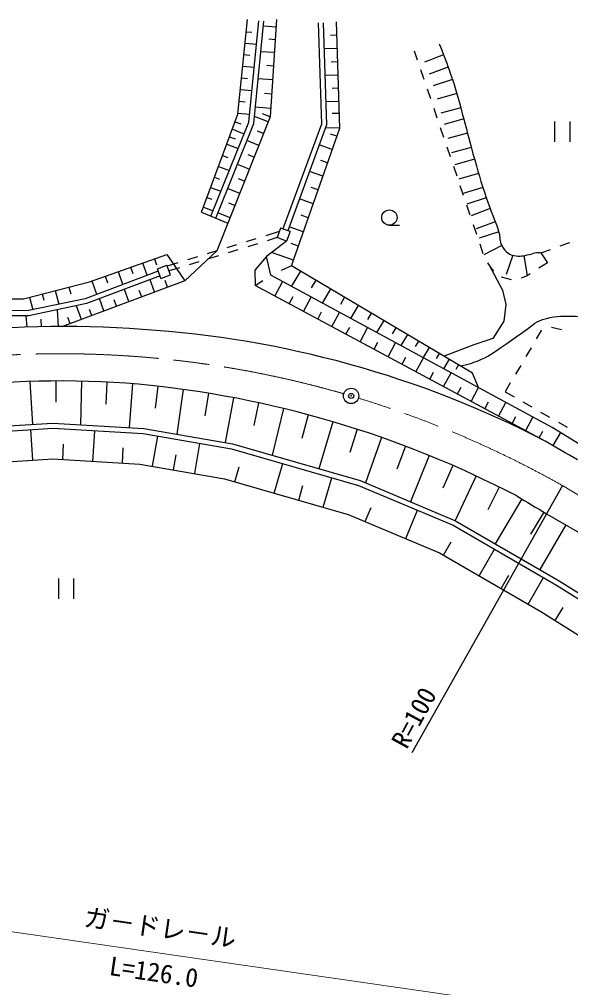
# Model space of a CAD drawing. Units: millimetres, scale not verified. Extents: x 0 to 700000, y -47500 to 447500.
# Drawn here: x 449130 to 503085, y 246822 to 341502 of the extents above; entities that cross this region are included whole.
import ezdxf
from ezdxf.enums import TextEntityAlignment as Align

# ---------------------------------------------------------------- set-up
doc = ezdxf.new("R2010")
doc.units = ezdxf.units.MM
doc.header["$LTSCALE"] = 1000
doc.header["$PDMODE"] = 32
doc.header["$PDSIZE"] = 500
doc.linetypes.add('CHAIN', pattern=[18.5, 12, -1.5, 3.5, -1.5])
doc.layers.add('作業ﾚｲﾔ1', color=7, linetype='Continuous', lineweight=25)
doc.styles.add('@ＭＳ ゴシック', font='')
doc.styles.add('ＭＳ ゴシック', font='')
doc.styles.get('@ＭＳ ゴシック').set_extended_font_data('@MS Gothic')
doc.styles.get('ＭＳ ゴシック').set_extended_font_data('MS Gothic')

msp = doc.modelspace()

# ---------------------------------------------------------------- linework, layer by layer
at = {"layer": '作業ﾚｲﾔ1'}
for p, q in [((470506, 332220), (471465, 341483)), ((471600, 331443), (472564, 341359)), ((472091, 331322), (473062, 341311)), ((474291, 341502), (473669, 331963)), ((478380, 341154), (478689, 331266)), ((478880, 341170), (479192, 331185)), ((480492, 330873), (480180, 341274)), ((471342, 340293), (471899, 340235)), ((474242, 340740), (473014, 340821)), ((480220, 339947), (479570, 339928)), ((471227, 339179), (472341, 339063)), ((474162, 339513), (473548, 339553)), ((471110, 338057), (471675, 337999)), ((474079, 338247), (472772, 338332)), ((480259, 338649), (478960, 338610)), ((488107, 337521), (487807, 338403)), ((490643, 338041), (488785, 337301)), ((480297, 337351), (479650, 337332)), ((470994, 336929), (472122, 336812)), ((473994, 336940), (473340, 336982)), ((488750, 335628), (488428, 336574)), ((491107, 336813), (489224, 336140)), ((470876, 335793), (471447, 335734)), ((473906, 335591), (472515, 335682)), ((480336, 336056), (479041, 336017)), ((491519, 335619), (489619, 334994)), ((470757, 334650), (471900, 334532)), ((473815, 334200), (473119, 334246)), ((480375, 334762), (479729, 334742)), ((489393, 333734), (489071, 334681)), ((491940, 334239), (490016, 333692)), ((470638, 333500), (471217, 333440)), ((480414, 333469), (479122, 333431)), ((470518, 332343), (471676, 332223)), ((472249, 332952), (473724, 332809)), ((490036, 331840), (489714, 332787)), ((492324, 332849), (490396, 332316)), ((466955, 322637), (470506, 332220)), ((467882, 322261), (471600, 331443)), ((473669, 331963), (468466, 318866)), ((470235, 331488), (470803, 331278)), ((473482, 331493), (472158, 332019)), ((473669, 331963), (472926, 332263)), ((480449, 332313), (479737, 332292)), ((492627, 331762), (490697, 331235)), ((501517, 331527), (501517, 329527)), ((503017, 331527), (503017, 329527)), ((468345, 322073), (472091, 331322)), ((471131, 330284), (469963, 330757)), ((473023, 330338), (472446, 330567)), ((478689, 331266), (474926, 321009)), ((479192, 331185), (475395, 320836)), ((475759, 317404), (480492, 330873)), ((480491, 330889), (479067, 330847)), ((490679, 329946), (490357, 330893)), ((469692, 330025), (470261, 329814)), ((472565, 329184), (471410, 329642)), ((480209, 330067), (479568, 330292)), ((492994, 330364), (491057, 329865)), ((469421, 329293), (470559, 328872)), ((479758, 328785), (478477, 329236)), ((491322, 328052), (491000, 328999)), ((493358, 328975), (491428, 328451)), ((469012, 328189), (469548, 327990)), ((472103, 328021), (471518, 328254)), ((479302, 327486), (478643, 327717)), ((493678, 327825), (491753, 327284)), ((468615, 327117), (469687, 326719)), ((471638, 326851), (470468, 327316)), ((491965, 326158), (491643, 327105)), ((468229, 326075), (468734, 325888)), ((471170, 325674), (470577, 325909)), ((478839, 326168), (477521, 326631)), ((494076, 326416), (492155, 325860)), ((467854, 325064), (468865, 324690)), ((470699, 324488), (469514, 324959)), ((478369, 324832), (477692, 325070)), ((492608, 324265), (492286, 325212)), ((494482, 325075), (492575, 324470)), ((467491, 324083), (467967, 323906)), ((477893, 323478), (476539, 323954)), ((494814, 324065), (492918, 323427)), ((467138, 323130), (468090, 322777)), ((470225, 323294), (469624, 323533)), ((493251, 322371), (492929, 323318)), ((495200, 323005), (493335, 322282)), ((466955, 322637), (469547, 321587)), ((469748, 322093), (468546, 322570)), ((477411, 322105), (476715, 322349)), ((474691, 321095), (474347, 320156)), ((475630, 320750), (474691, 321095)), ((476922, 320712), (475529, 321201)), ((485342, 321372), (486342, 321372)), ((493894, 320477), (493572, 321424)), ((495708, 321710), (493834, 321012)), ((472288, 320045), (471333, 319750)), ((474563, 320746), (473244, 320339)), ((474347, 320156), (473391, 319861)), ((475286, 319811), (474347, 320156)), ((475630, 320750), (475286, 319811)), ((496045, 320726), (494139, 320121)), ((470377, 319455), (469421, 319161)), ((472436, 319567), (471480, 319272)), ((475286, 319811), (473314, 318321)), ((476439, 319339), (475743, 319583)), ((494537, 318583), (494215, 319530)), ((496348, 319393), (494578, 318462)), ((502062, 319341), (503003, 319679)), ((455980, 315847), (463577, 318513)), ((463577, 318513), (465327, 315951)), ((465327, 315951), (468466, 318866)), ((466555, 318277), (465599, 317983)), ((468466, 318866), (467510, 318572)), ((468613, 318388), (467657, 318094)), ((470524, 318978), (469569, 318683)), ((473314, 318321), (472185, 316991)), ((473730, 316473), (473314, 318321)), ((475950, 317946), (473812, 318697)), ((497417, 318437), (496790, 316538)), ((498517, 318402), (498816, 316425)), ((500181, 318663), (501121, 319002)), ((500181, 318663), (500821, 317707)), ((460016, 317263), (460231, 316651)), ((461199, 317679), (461600, 316536)), ((462342, 318080), (462542, 317508)), ((462641, 317112), (463577, 317464)), ((463929, 316528), (463577, 317464)), ((464643, 317688), (463613, 317370)), ((464791, 317210), (463789, 316901)), ((466702, 317799), (465746, 317505)), ((475759, 317404), (474745, 316939)), ((493493, 306899), (475759, 317404)), ((495068, 317545), (494989, 317693)), ((495576, 316886), (495068, 317545)), ((495068, 317545), (496417, 315020)), ((500821, 317707), (499979, 317168)), ((462729, 316878), (455568, 314185)), ((462905, 316410), (455708, 313704)), ((457523, 316388), (457754, 315732)), ((458791, 316834), (459221, 315609)), ((462993, 316176), (462641, 317112)), ((462993, 316176), (463929, 316528)), ((472185, 316991), (472199, 315489)), ((501278, 301597), (473730, 316473)), ((476635, 316885), (475746, 315384)), ((497290, 316030), (496328, 316302)), ((498816, 316425), (498234, 316210)), ((499136, 316630), (498816, 316425)), ((449541, 314187), (455980, 315847)), ((465327, 315951), (453339, 311472)), ((453981, 315331), (454154, 314660)), ((456211, 315928), (456671, 314615)), ((462364, 314844), (461918, 316039)), ((463643, 315322), (463401, 315969)), ((472199, 315489), (472964, 315981)), ((500588, 300268), (472199, 315489)), ((474146, 314445), (474896, 315843)), ((478136, 315996), (477692, 315246)), ((451354, 314654), (451512, 314040)), ((452638, 314985), (452984, 313642)), ((459857, 313907), (459412, 315097)), ((461102, 314373), (460867, 315004)), ((475545, 313695), (475920, 314394)), ((479578, 315142), (478758, 313758)), ((496417, 315020), (496731, 313623)), ((437014, 314086), (449541, 314187)), ((455568, 314185), (450020, 313020)), ((455708, 313704), (450072, 312520)), ((450125, 314337), (450442, 313108)), ((455205, 312169), (454710, 313494)), ((457414, 312995), (456966, 314192)), ((458627, 313448), (458398, 314063)), ((476939, 312947), (477685, 314337)), ((480962, 314322), (480552, 313630)), ((482292, 313535), (481535, 312258)), ((496731, 313623), (496557, 311981)), ((450020, 313020), (441670, 313006)), ((450072, 312520), (441717, 312507)), ((449880, 311416), (449812, 312520)), ((452956, 311472), (452856, 313105)), ((456216, 312547), (455992, 313146)), ((478329, 312202), (478702, 312897)), ((479715, 311459), (480456, 312841)), ((483569, 312778), (483190, 312140)), ((451295, 311453), (451251, 312175)), ((454101, 311757), (453878, 312353)), ((484795, 312052), (484097, 310874)), ((496557, 311981), (495474, 310304)), ((481097, 310718), (481468, 311409)), ((482475, 309979), (483211, 311353)), ((485972, 311354), (485623, 310766)), ((487103, 310685), (486460, 309599)), ((500207, 311088), (499717, 310256)), ((500240, 311097), (500207, 311088)), ((501216, 311369), (501204, 311365)), ((502178, 311148), (501216, 311369)), ((483848, 309243), (484216, 309930)), ((485218, 308509), (485950, 309874)), ((488189, 310041), (487867, 309498)), ((493623, 309676), (490700, 308553)), ((495474, 310304), (493623, 309676)), ((489232, 309424), (488638, 308422)), ((490233, 308830), (489936, 308330)), ((499209, 309395), (498702, 308533)), ((486583, 307777), (486949, 308459)), ((487944, 307047), (488672, 308404)), ((491195, 308261), (490648, 307337)), ((492118, 307713), (491845, 307252)), ((489301, 306319), (489665, 306998)), ((490654, 305594), (491378, 306943)), ((494067, 305490), (493493, 306899)), ((498195, 307671), (497687, 306809)), ((450460, 301902), (450199, 306100)), ((452699, 306141), (452706, 304073)), ((455199, 306118), (455105, 301862)), ((457698, 306030), (457594, 303875)), ((460193, 305878), (459877, 301578)), ((497180, 305948), (496673, 305087)), ((462681, 305634), (462436, 303488)), ((465162, 305319), (464551, 300936)), ((467634, 304943), (467270, 302737)), ((492003, 304871), (492365, 305545)), ((493348, 304149), (494067, 305490)), ((496673, 305087), (497541, 304591)), ((470096, 304506), (469262, 300127)), ((472545, 304008), (472063, 301776)), ((494689, 303430), (495049, 304101)), ((496026, 302714), (496741, 304047)), ((498410, 304095), (499278, 303599)), ((474983, 303450), (473876, 298882)), ((500147, 303103), (501015, 302607)), ((477405, 302831), (476786, 300526)), ((479812, 302153), (478455, 297561)), ((497359, 301999), (497716, 302666)), ((498688, 301287), (499398, 302612)), ((501883, 302111), (502752, 301616)), ((435547, 300974), (452404, 302023)), ((435611, 300477), (452404, 301522)), ((450440, 298394), (450254, 301388)), ((452404, 302023), (461308, 301493)), ((452404, 301522), (461251, 300996)), ((456473, 301280), (456295, 298285)), ((461308, 301493), (470000, 300000)), ((482200, 301415), (481472, 299158)), ((500013, 300576), (500368, 301239)), ((518523, 290910), (501278, 301597)), ((502097, 301089), (501326, 299845)), ((461251, 300996), (469888, 299512)), ((462636, 300758), (462128, 297801)), ((484570, 300619), (483016, 296177)), ((453375, 298459), (453464, 299956)), ((459215, 298112), (459304, 299609)), ((466294, 297086), (466802, 300042)), ((469888, 299512), (482326, 295924)), ((470000, 300000), (482493, 296396)), ((486920, 299764), (486067, 297508)), ((435996, 297495), (452408, 298517)), ((452408, 298517), (460907, 298011)), ((464211, 297443), (464465, 298922)), ((489247, 298851), (487410, 294331)), ((460907, 298011), (469216, 296583)), ((470227, 296292), (470643, 297733)), ((474070, 295183), (474902, 298066)), ((491551, 297880), (490577, 295645)), ((469216, 296583), (481326, 293090)), ((478874, 293797), (479706, 296680)), ((482493, 296396), (491819, 292479)), ((493831, 296853), (491799, 292489)), ((476472, 294490), (476888, 295932)), ((482326, 295924), (491596, 292031)), ((502274, 295917), (487541, 269784)), ((496084, 295770), (494974, 293533)), ((498296, 294604), (495700, 290234)), ((482967, 292401), (483548, 293784)), ((481326, 293090), (490258, 289339)), ((486945, 290730), (488107, 293496)), ((500447, 293329), (499160, 291153)), ((500723, 293165), (514907, 284913)), ((491596, 292031), (501711, 286178)), ((491819, 292479), (501970, 286606)), ((502607, 292070), (500068, 287706)), ((490649, 289112), (491401, 290411)), ((490258, 289339), (500158, 283610)), ((494126, 287100), (495629, 289697)), ((496290, 285848), (497041, 287147)), ((498941, 284314), (500443, 286911)), ((452946, 286842), (452946, 284842)), ((454446, 286842), (454446, 284842)), ((501711, 286178), (516662, 276729)), ((501970, 286606), (516884, 277181)), ((500158, 283610), (513528, 275161)), ((501559, 282725), (502361, 283993))]:
    msp.add_line(p, q, dxfattribs=at)
at = {"layer": '作業ﾚｲﾔ1', "linetype": 'CHAIN', "lineweight": 13}
msp.add_line((502274, 295917), (521542, 284298), dxfattribs=at)
at = {"layer": '作業ﾚｲﾔ1', "lineweight": 13}
msp.add_line((505393, 244077), (419745, 256417), dxfattribs=at)
at = {"layer": '作業ﾚｲﾔ1'}
for centre in [(485342, 322122), (481602, 304678)]:
    msp.add_circle(centre, 750, dxfattribs=at)
for centre, radius, start, end in [((453289, 208822), 102650, 85.57951, 108.49606), ((454981, 212071), 99291, 62.65615, 86.40864), ((453039, 208792), 97350, 85.43808, 108.35833), ((451211, 205305), 100983, 62.52317, 84.56153), ((261764, -117394), 481122, 59.80431, 60.23845), ((1112500, 1328269), 1202377, 239.25393, 239.41568)]:
    msp.add_arc(centre, radius, start, end, dxfattribs=at)
at = {"layer": '作業ﾚｲﾔ1', "linetype": 'CHAIN', "lineweight": 13}
for start, end in [(73.90802, 108.42898), (60.58682, 73.04858)]:
    msp.add_arc((453164, 208807), 100000, start, end, dxfattribs=at)
at = {"layer": '作業ﾚｲﾔ1'}
for points, knots in [([(490204, 339119), (490780, 337718), (490934, 337320), (491341, 336146), (491854, 334665), (492051, 333806), (492478, 332298), (492910, 330768), (493095, 329894), (493527, 328363), (494011, 326647), (494264, 325679), (494839, 323991), (495284, 322682), (495657, 321991), (496063, 320669), (496212, 320180), (496086, 319831), (496348, 319393), (496546, 319061), (496673, 318866), (496980, 318631), (497174, 318482), (497325, 318457), (497564, 318404), (498127, 318279), (498470, 318403), (499038, 318501), (499319, 318550), (499451, 318706), (499735, 318712), (499910, 318716), (499992, 318709), (500181, 318663)], [0, 0, 0, 0, 1, 1, 1, 2, 2, 2, 3, 3, 3, 4, 4, 4, 5, 5, 5, 6, 6, 6, 7, 7, 7, 8, 8, 8, 9, 9, 9, 10, 10, 10, 11, 11, 11, 11]), ([(492287, 307613), (493251, 307833), (493590, 307925), (494372, 308267), (495293, 308669), (495719, 309069), (496559, 309621), (497331, 310129), (497731, 310462), (498499, 310976), (499200, 311446), (499514, 311883), (500315, 312146), (501408, 312506), (502091, 312493), (503241, 312485), (504115, 312479), (504605, 312369), (505458, 312177), (505996, 312056), (506331, 312045), (506813, 311777), (507885, 311180), (508301, 310566), (509184, 309714), (510416, 308525), (511121, 307848), (512109, 306450), (513021, 305159), (513401, 304349), (514172, 302970), (515176, 301177), (515621, 300108), (516636, 298320), (517627, 296575), (518216, 295616), (519284, 293917), (519858, 293005), (520130, 292457), (520793, 291607), (521334, 290914), (521553, 290673), (522283, 289919)], [0, 0, 0, 0, 1, 1, 1, 2, 2, 2, 3, 3, 3, 4, 4, 4, 5, 5, 5, 6, 6, 6, 7, 7, 7, 8, 8, 8, 9, 9, 9, 10, 10, 10, 11, 11, 11, 12, 12, 12, 13, 13, 13, 14, 14, 14, 14])]:
    msp.add_open_spline(points, degree=3, knots=knots, dxfattribs=at)
msp.add_point((481602, 304678), dxfattribs=at)

# ---------------------------------------------------------------- texts
at = {"layer": '作業ﾚｲﾔ1', "style": 'ＭＳ ゴシック'}
msp.add_text('R=100', height=1833, rotation=61.427, dxfattribs=at).set_placement((487541, 269784), align=Align.BOTTOM_LEFT)
msp.add_text('ガ－ドレ－ル', height=1833, rotation=351.801, dxfattribs=at).set_placement((462712, 251237), align=Align.BOTTOM_CENTER)
at = {"layer": '作業ﾚｲﾔ1', "style": '@ＭＳ ゴシック'}
msp.add_text('L=126.0', height=1833, rotation=351.801, dxfattribs=at).set_placement((462426, 249257), align=Align.TOP_CENTER)

doc.saveas('drawing.dxf')
